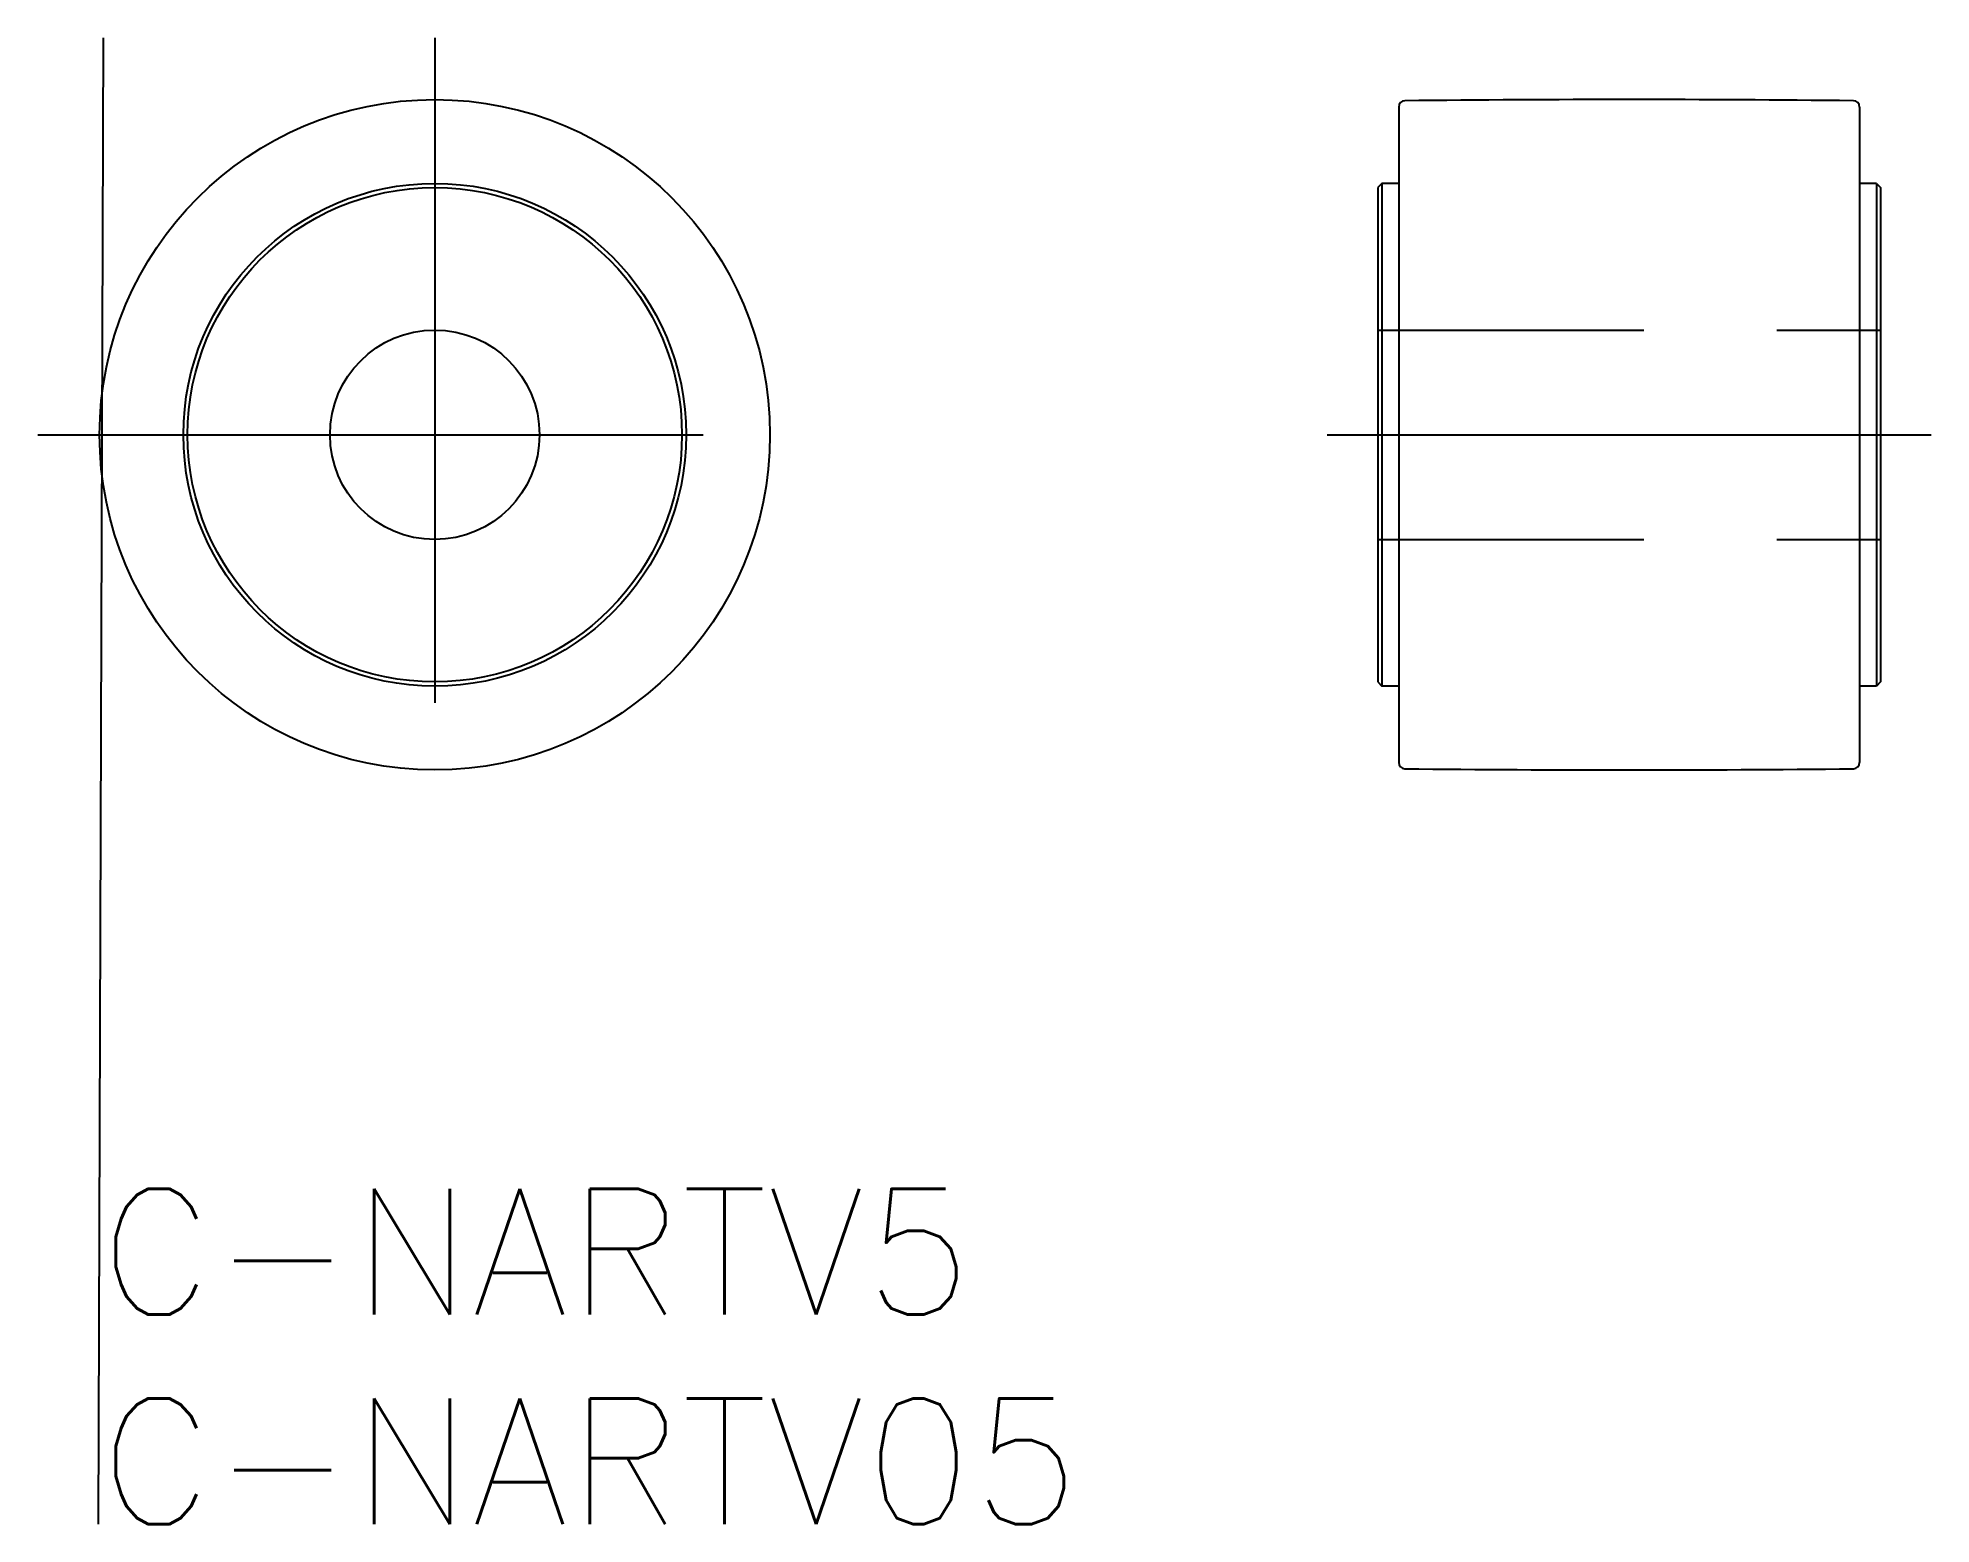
# Model space of a CAD drawing. Extents: x -1.5 to 43.7, y -8 to 27.5.
import ezdxf

# ---------------------------------------------------------------- set-up
doc = ezdxf.new("R2010")
doc.units = 0
doc.header["$LTSCALE"] = 0.5
doc.linetypes.add('CENTER', pattern=[50.8, 31.75, -6.35, 6.35, -6.35])
doc.linetypes.add('DASHED', pattern=[19.05, 12.7, -6.35])
for name, color, linetype in [('MSM_CENTER', 1, 'CENTER'), ('MSM_CONTINUOUS', 7, 'CONTINUOUS'), ('MSM_DASHED', 4, 'DASHED'), ('MSM_PART_NUMBER', 7, 'CONTINUOUS')]:
    doc.layers.add(name, color=color, linetype=linetype)
doc.styles.get("Standard").update_dxf_attribs({"font": 'txt.shx', "height": 3, "bigfont": 'bigfont.shx'})

# ---------------------------------------------------------------- blocks, each defined once
blk = doc.blocks.new('*U14')
at = {"layer": 'MSM_PART_NUMBER'}
blk.add_text('C-NARTV5', height=3, dxfattribs=at).set_placement((0, -3))
blk = doc.blocks.new('*U15')
at = {"layer": 'MSM_PART_NUMBER'}
blk.add_text('C-NARTV05', height=3, dxfattribs=at).set_placement((0, -8))

msp = doc.modelspace()

# ---------------------------------------------------------------- linework, layer by layer
at = {"layer": 'MSM_CENTER'}
for p, q in [((8, 27.473), (8, 8.527)), ((-1.473, 18), (17.473, 18)), ((29.299, 18), (43.714, 18))]:
    msp.add_line(p, q, dxfattribs=at)
at = {"layer": 'MSM_CONTINUOUS'}
for p, q in [((0.084, 27.473), (-0.031, -8.002)), ((31.006, 25.821), (31.006, 10.179)), ((42.006, 25.821), (42.006, 10.179)), ((30.606, 24), (30.506, 23.9)), ((31.006, 24), (30.606, 24)), ((30.606, 24), (30.606, 12)), ((42.406, 24), (42.006, 24)), ((42.406, 24), (42.506, 23.9)), ((42.406, 24), (42.406, 12)), ((30.506, 23.9), (30.506, 12.1)), ((42.506, 23.9), (42.506, 12.1)), ((30.506, 12.1), (30.606, 12)), ((31.006, 12), (30.606, 12)), ((42.406, 12), (42.006, 12)), ((42.506, 12.1), (42.406, 12))]:
    msp.add_line(p, q, dxfattribs=at)
for radius in [8, 6, 5.9, 2.5]:
    msp.add_circle((8, 18), radius, dxfattribs=at)
for centre, radius, start, end in [((31.156, 25.821), 0.15, 90.6133, 180), ((36.506, -474), 500, 89.38674, 90.61326), ((41.856, 25.821), 0.15, 0, 89.3867), ((31.156, 10.179), 0.15, 180, 269.3867), ((36.506, 510), 500, 269.38674, 270.61326), ((41.856, 10.179), 0.15, 270.6133, 0)]:
    msp.add_arc(centre, radius, start, end, dxfattribs=at)
at = {"layer": 'MSM_DASHED'}
for p, q in [((30.506, 20.5), (42.506, 20.5)), ((30.506, 15.5), (42.506, 15.5))]:
    msp.add_line(p, q, dxfattribs=at)

# ---------------------------------------------------------------- block references
at = {"layer": 'MSM_CONTINUOUS'}
for name in ['*U14', '*U15']:
    msp.add_blockref(name, (0, 0), dxfattribs=at)

doc.saveas('drawing.dxf')
